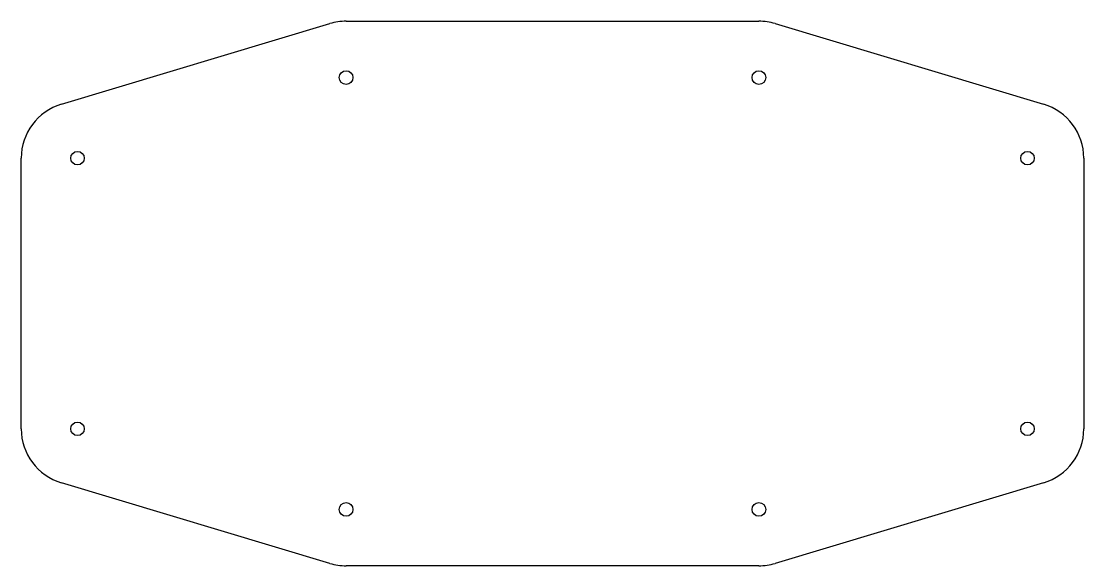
# Model space of a CAD drawing. Header units: millimetres. Extents: x -156 to 156, y -80 to 80.
import ezdxf

# ---------------------------------------------------------------- set-up
doc = ezdxf.new("R2010")
doc.units = ezdxf.units.MM

msp = doc.modelspace()

# ---------------------------------------------------------------- linework, layer by layer
at = {"color": 7, "linetype": 'Continuous', "lineweight": 25}
for p, q in [((-144.46, 55.65), (-65.46, 79.35)), ((-60.7, 80.05), (60.7, 80.05)), ((65.46, 79.35), (144.46, 55.65)), ((-156.25, -39.8), (-156.25, 39.8)), ((156.25, 39.8), (156.25, -39.8)), ((-65.46, -79.35), (-144.46, -55.65)), ((144.46, -55.65), (65.46, -79.35)), ((60.7, -80.05), (-60.7, -80.05))]:
    msp.add_line(p, q, dxfattribs=at)
for centre in [(-60.7, 63.5), (60.7, 63.5), (-139.7, 39.8), (139.7, 39.8), (-139.7, -39.8), (139.7, -39.8), (-60.7, -63.5), (60.7, -63.5)]:
    msp.add_circle(centre, 2, dxfattribs=at)
for centre, start, end in [((-60.7, 63.5), 90, 106.6992), ((60.7, 63.5), 73.3008, 90), ((-139.7, 39.8), 106.6992, 180), ((139.7, 39.8), 0, 73.3008), ((-139.7, -39.8), 180, 253.3008), ((139.7, -39.8), 286.6992, 0), ((-60.7, -63.5), 253.3008, 270), ((60.7, -63.5), 270, 286.6992)]:
    msp.add_arc(centre, 16.55, start, end, dxfattribs=at)

doc.saveas('drawing.dxf')
